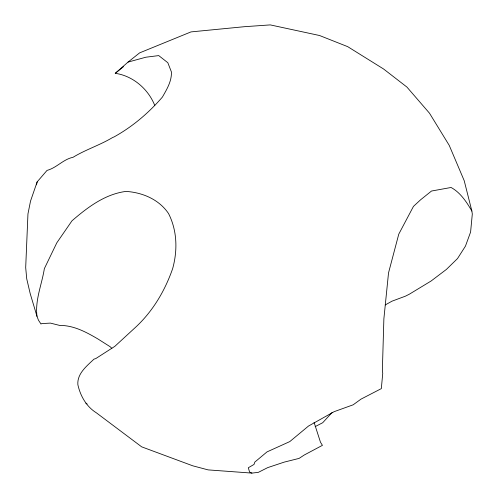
<?xml version="1.0" encoding="UTF-8"?>
<svg xmlns="http://www.w3.org/2000/svg" width="498" height="498" viewBox="0 0 498 498"><rect width="100%" height="100%" fill="white"/><g stroke="black" fill="none" stroke-linecap="round" stroke-linejoin="round"><path stroke-width="0.75" d="M36.516 184.845L37.145 181.901L47.03 170.403C56.666 167.845 63.234 159.273 73.044 157.293C85.7 149.574 99.843 145.186 112.573 137.535L114.048 136.931C132.487 126.729 148.665 112.959 162.404 97.073C166.898 89.198 171.642 81.485 171.468 72.079L167.826 62.717L158.738 55.595L145.864 57.214L128.036 62.094L115.25 73.324C132.885 75.771 148.423 89.154 154.772 105.532M37.145 181.901L30.527 201.092L27.956 213.916L25.691 267.575L26.73 278.83L30.173 293.503L36.995 316.373L38.458 320.183L41.01 324.049L41.577 323.6L50.404 323.102L60.252 325.568L61.198 325.418C74.65 325.841 86.515 332.291 97.832 338.914L110.207 346.757L111.845 348.363M332.066 412.518L322.704 422.727L315.159 426.618M115.25 73.324L123.411 66.726M128.036 62.094L139.621 52.875L191.014 31.903L244.344 26.705L270.277 24.9L319.567 35.52L347.704 46.656L383.528 68.961L406.903 87.05L429.5 113.208L449.233 145.379L464.211 180.687L471.874 211.059L472.309 214.009L470.591 232.074L465.462 246.105L457.513 258.568L446.364 269.449L431.1 281.009L409.362 294.187L405.472 296.148L391.97 301.19L385.228 304.95M36.995 316.373C34.879 300.219 41.894 284.389 44.353 268.64L56.822 242.794L71.986 220.801C87.349 207.529 104.512 194.475 125.179 191.518L126.28 191.425C142.758 192.552 159.117 199.542 168.554 213.567C177.22 230.661 177.693 250.338 172.669 268.578C164.72 291.442 152.071 312.551 133.906 328.792L114.864 346.322L95.703 358.628L93.991 359.12C86.826 365.993 76.966 373.668 77.869 384.699C80.334 395.904 86.403 406.648 96.357 412.811L141.681 446.849L192.757 465.811L208.102 469.888L251.895 473.1L258.381 472.334L267.7 467.622L284.24 462.113L299.093 458.397L304.303 454.985L322.436 445.337L320.488 442.261L314.076 422.335M251.895 473.1L249.598 472.073L248.309 467.747L254.011 464.447L254.808 462.094L266.996 451.904L289.786 441.589L308.492 426.051L334.146 411.665L353.169 404.806L360.975 399.147L381.325 388.621L382.744 373.313L382.358 370.45L383.877 318.826L388.527 272.898L398.774 234.135L413.465 206.384L420.586 199.798L431.505 191.033L451.076 187.478C460.426 192.564 466.632 202.026 471.874 211.059M85.83 403.143L87.131 403.984"/></g></svg>
